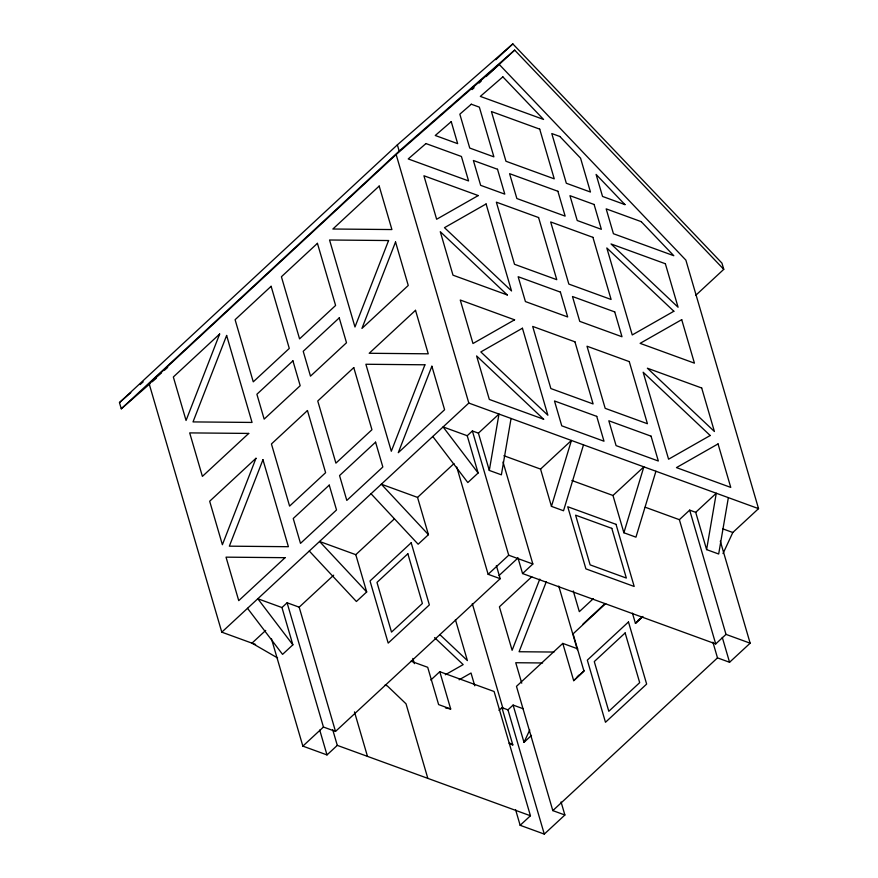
<?xml version="1.0" encoding="UTF-8"?>
<svg xmlns="http://www.w3.org/2000/svg" width="878" height="878" viewBox="0 0 878 878"><rect width="100%" height="100%" fill="white"/><g stroke="black" fill="none" stroke-linecap="round" stroke-linejoin="round"><path stroke-width="1.32" d="M511.062 418.455L501.382 474.822L489.309 470.432L498.989 414.065L478.411 433.15L472.375 430.955L467.228 435.729L443.083 426.927L478.126 473.001L467.831 482.549L432.788 436.476M728.356 497.639L718.676 554.007L706.603 549.606L716.283 493.238L695.705 512.324L689.669 510.129L679.374 519.677L645.264 507.243M583.497 444.85L563.522 510.766L551.45 506.365L571.424 440.449L540.552 469.093L503.906 455.737M655.932 471.245L635.946 537.16L623.885 532.759L643.859 466.844L612.976 495.477L571.885 480.507M539.783 579.107L512.115 650.291L499.395 606.808L531.772 576.78M546.259 581.818L519.085 651.739L553.963 652.047M498.978 710.368L501.92 707.646L507.956 709.841L513.103 705.067L524.001 742.349L529.763 729.958M723.022 553.546L732.812 532.496L758.537 508.636L685.872 260.118L499.22 64.434L396.143 154.55L149.117 383.642L221.794 632.16L255.597 644.474M515.562 809.604L520.149 825.298L544.294 834.1L564.883 815.003L552.811 810.613L516.473 686.355L562.787 643.398L573.685 680.669L584.397 670.485M632.434 613.118L635.442 623.402L642.257 616.916M150.149 383.565L121.274 408.808L119.463 402.596L397.361 144.859L512.84 43.9L721.946 263.126L723.768 269.337L695.672 295.392M495.785 59.715L512.84 43.9M121.274 408.808L399.183 151.071L514.662 50.112L723.768 269.337M472.112 89.578L474.12 87.712M479.136 83.059L481.144 81.193M486.171 76.54L514.662 50.112M221.794 632.16L468.819 403.068L758.537 508.636M247.519 608.3L282.562 654.373L292.857 644.825L257.814 598.752L281.959 607.543L287.106 602.78L299.178 607.17L335.517 731.429L500.197 578.701L496.366 565.619M265.694 630.426L251.975 643.157L277.624 657.973M299.178 607.17L333.673 575.189M309.275 551.022L356.391 601.496L366.686 591.948L319.57 541.474L355.788 554.676L394.387 518.876M371.032 493.743L418.147 544.217L428.442 534.68L381.326 484.206L417.544 497.398L454.003 463.584M271.489 638.866L302.855 746.124L323.444 727.039L335.517 731.429M456.758 467.052L488.124 574.3L508.713 555.214L532.847 564.005L522.564 573.553L517.965 557.859M499.033 575.551L517.757 558.188M302.855 746.124L327 754.926L337.295 745.378L530.444 815.761L520.149 825.298M430.824 680.022L439.779 671.703L494.105 691.502L530.444 815.761M593.33 598.664L579.326 611.659L573.268 590.949M582.959 624.082L604.975 603.669M605.743 603.559L573.082 633.85L583.98 671.132L573.685 680.669M577.23 676.784L579.206 674.952M637.999 620.428L639.974 618.595M635.442 623.402L642.926 616.455M524.001 742.349L531.486 735.402M522.564 573.553L715.713 643.936L726.007 634.388L750.152 643.19L729.563 662.275L717.491 657.874L712.903 642.18M552.811 810.613L717.491 657.874M119.463 402.596L130.8 392.675M140.085 384.564L143.169 381.864M151.181 381.842L161.486 372.832M164.581 370.121L167.676 367.421M152.212 381.765L156.328 378.155M445.333 674.754L463.167 664.602L434.577 637.615M459.139 679.791L471.025 673.02L474.757 685.806M542.582 662.967L515.748 662.725L521.741 683.183M445.464 707.898L450.688 708.985L439.779 671.703M722.638 528.786L732.812 532.496M488.124 574.3L500.197 578.701M562.787 643.398L577.779 648.853M411.014 661.222L427.707 667.302L438.616 704.584L450.688 708.985M513.103 705.067L523.266 708.776M385.047 685.059L387.308 685.894L406.031 703.816L427.827 778.369M509.196 743.6L512.818 744.917L501.92 707.646M509.328 742.898L512.818 744.917M439.779 634.531L467.392 660.585L455.419 619.659M720.311 541.166L750.152 643.19M695.705 512.324L706.603 549.606M689.669 510.129L726.007 634.388M722.298 637.428L729.563 662.275M679.374 519.677L715.713 643.936M612.976 495.477L623.885 532.759M540.552 469.093L551.45 506.365M558.759 586.065L577.351 649.676M503.017 461.982L532.847 564.005M397.361 144.859L399.183 151.071M478.411 433.15L489.309 470.432M396.143 154.55L468.819 403.068M472.375 430.955L508.713 555.214M467.228 435.729L478.126 473.001M561.053 801.932L564.883 815.003M507.956 709.841L544.294 834.1M472.298 603.614L503.061 708.798M417.544 497.398L428.442 534.68M412.836 658.445L414.35 663.636M355.788 554.676L366.686 591.948M354.471 711.904L367.476 756.375M332.707 729.684L337.295 745.378M287.106 602.78L323.444 727.039M319.735 730.068L327 754.926M281.959 607.543L292.857 644.825M219.654 334.024L186.059 420.463L173.339 376.98L219.654 334.024M226.623 335.462L193.017 421.912L252.052 422.439L226.623 335.462M255.992 458.283L222.386 544.722L209.677 501.239L255.992 458.283M262.95 459.721L229.356 546.171L288.39 546.698L262.95 459.721M388.581 240.539L354.975 326.989L329.546 240.001L388.581 240.539M395.539 241.977L361.945 328.427L408.259 285.471L395.539 241.977M424.919 364.798L391.314 451.248L365.885 364.26L424.919 364.798M431.877 366.236L398.283 452.686L444.597 409.73L431.877 366.236M271.115 286.294L235.095 319.702L253.259 381.831L289.29 348.423L271.115 286.294M317.43 243.338L281.41 276.746L299.574 338.875L335.605 305.467L317.43 243.338M379.186 186.059L332.872 229.015L391.906 229.553L379.186 186.059M292.923 360.847L256.892 394.255L264.157 419.113L300.188 385.705L292.923 360.847M339.237 317.891L303.217 351.299L310.483 376.157L346.503 342.749L339.237 317.891M248.726 433.425L202.401 476.381L189.692 432.898L248.726 433.425M307.454 410.553L271.434 443.961L289.597 506.09L325.617 472.682L307.454 410.553M353.768 367.597L317.748 401.005L335.912 463.134L371.943 429.726L353.768 367.597M415.524 310.318L369.21 353.274L428.244 353.812L415.524 310.318M329.25 485.106L293.23 518.514L300.495 543.372L336.526 509.964L329.25 485.106M375.575 442.15L339.545 475.558L346.81 500.416L382.841 467.008L375.575 442.15M285.065 557.684L238.739 600.64L226.03 557.157L285.065 557.684M411.189 542.78L370.022 580.962L388.186 643.091L429.353 604.909L411.189 542.78M407.853 553.766L376.98 582.399L391.511 632.105L422.395 603.471L407.853 553.766M628.483 621.953L587.316 660.146L605.48 722.276L646.647 684.083L628.483 621.953M625.147 632.939L594.274 661.584L608.805 711.29L639.689 682.645L625.147 632.939M425.951 143.564L408.215 158.94L468.578 180.934L461.422 156.482L425.951 143.564M451.237 121.636L435.258 135.486L457.668 143.663L451.237 121.636M471.31 104.219L459.831 114.173L469.741 148.053L493.886 156.855L479.355 107.149L471.31 104.219M502.853 76.858L480.321 96.404L543.559 119.441L502.853 76.858M478.247 195.564L436.64 219.259L423.92 175.765L478.247 195.564M486.094 203.97L444.487 227.676L511.534 290.958L486.094 203.97M514.585 319.822L472.979 343.517L460.259 300.024L514.585 319.822M522.432 328.229L480.826 351.935L547.872 415.217L522.432 328.229M673.854 311.251L632.248 334.946L606.819 247.958L673.854 311.251M681.712 319.658L640.106 343.353L694.432 363.152L681.712 319.658M710.192 435.51L668.586 459.205L643.157 372.217L710.192 435.51M718.05 443.917L676.444 467.612L730.759 487.411L718.05 443.917M539.718 129.143L491.428 111.55L505.958 161.256L554.248 178.849L539.718 129.143M559.835 136.474L551.79 133.544L566.321 183.25L590.466 192.041L580.556 158.161L559.835 136.474M624.96 204.618L602.538 196.442L596.096 174.415L624.96 204.618M497.519 169.278L473.374 160.487L480.65 185.335L504.795 194.137L497.519 169.278M557.881 191.272L509.591 173.679L516.857 198.527L565.147 216.131L557.881 191.272M594.099 204.475L569.954 195.673L577.219 220.521L601.364 229.323L594.099 204.475M641.236 221.651L606.171 208.865L613.437 233.724L673.799 255.717L641.236 221.651M538.598 217.557L496.355 202.159L514.519 264.289L556.773 279.687L538.598 217.557M592.924 237.345L550.671 221.958L568.845 284.088L611.099 299.475L592.924 237.345M665.359 263.74L611.033 243.952L678.079 307.234L665.359 263.74M560.405 292.111L518.152 276.713L525.417 301.571L567.671 316.958L560.405 292.111M614.732 311.909L572.478 296.512L579.743 321.359L621.997 336.757L614.732 311.909M507.308 294.975L452.993 275.176L440.273 231.682L507.308 294.975M574.936 341.816L532.683 326.418L550.857 388.548L593.111 403.946L574.936 341.816M629.263 361.604L587.009 346.217L605.183 408.347L647.426 423.734L629.263 361.604M701.698 387.999L647.371 368.211L714.407 431.493L701.698 387.999M596.744 416.37L554.49 400.972L561.755 425.83L604.009 441.217L596.744 416.37M651.059 436.168L608.816 420.771L616.082 445.618L658.335 461.016L651.059 436.168M543.647 419.234L489.32 399.435L476.611 355.941L543.647 419.234M616.027 524.342L567.737 506.749L585.911 568.878L634.19 586.471L616.027 524.342M611.812 528.358L575.595 515.166L590.126 564.872L626.343 578.064L611.812 528.358"/></g></svg>
